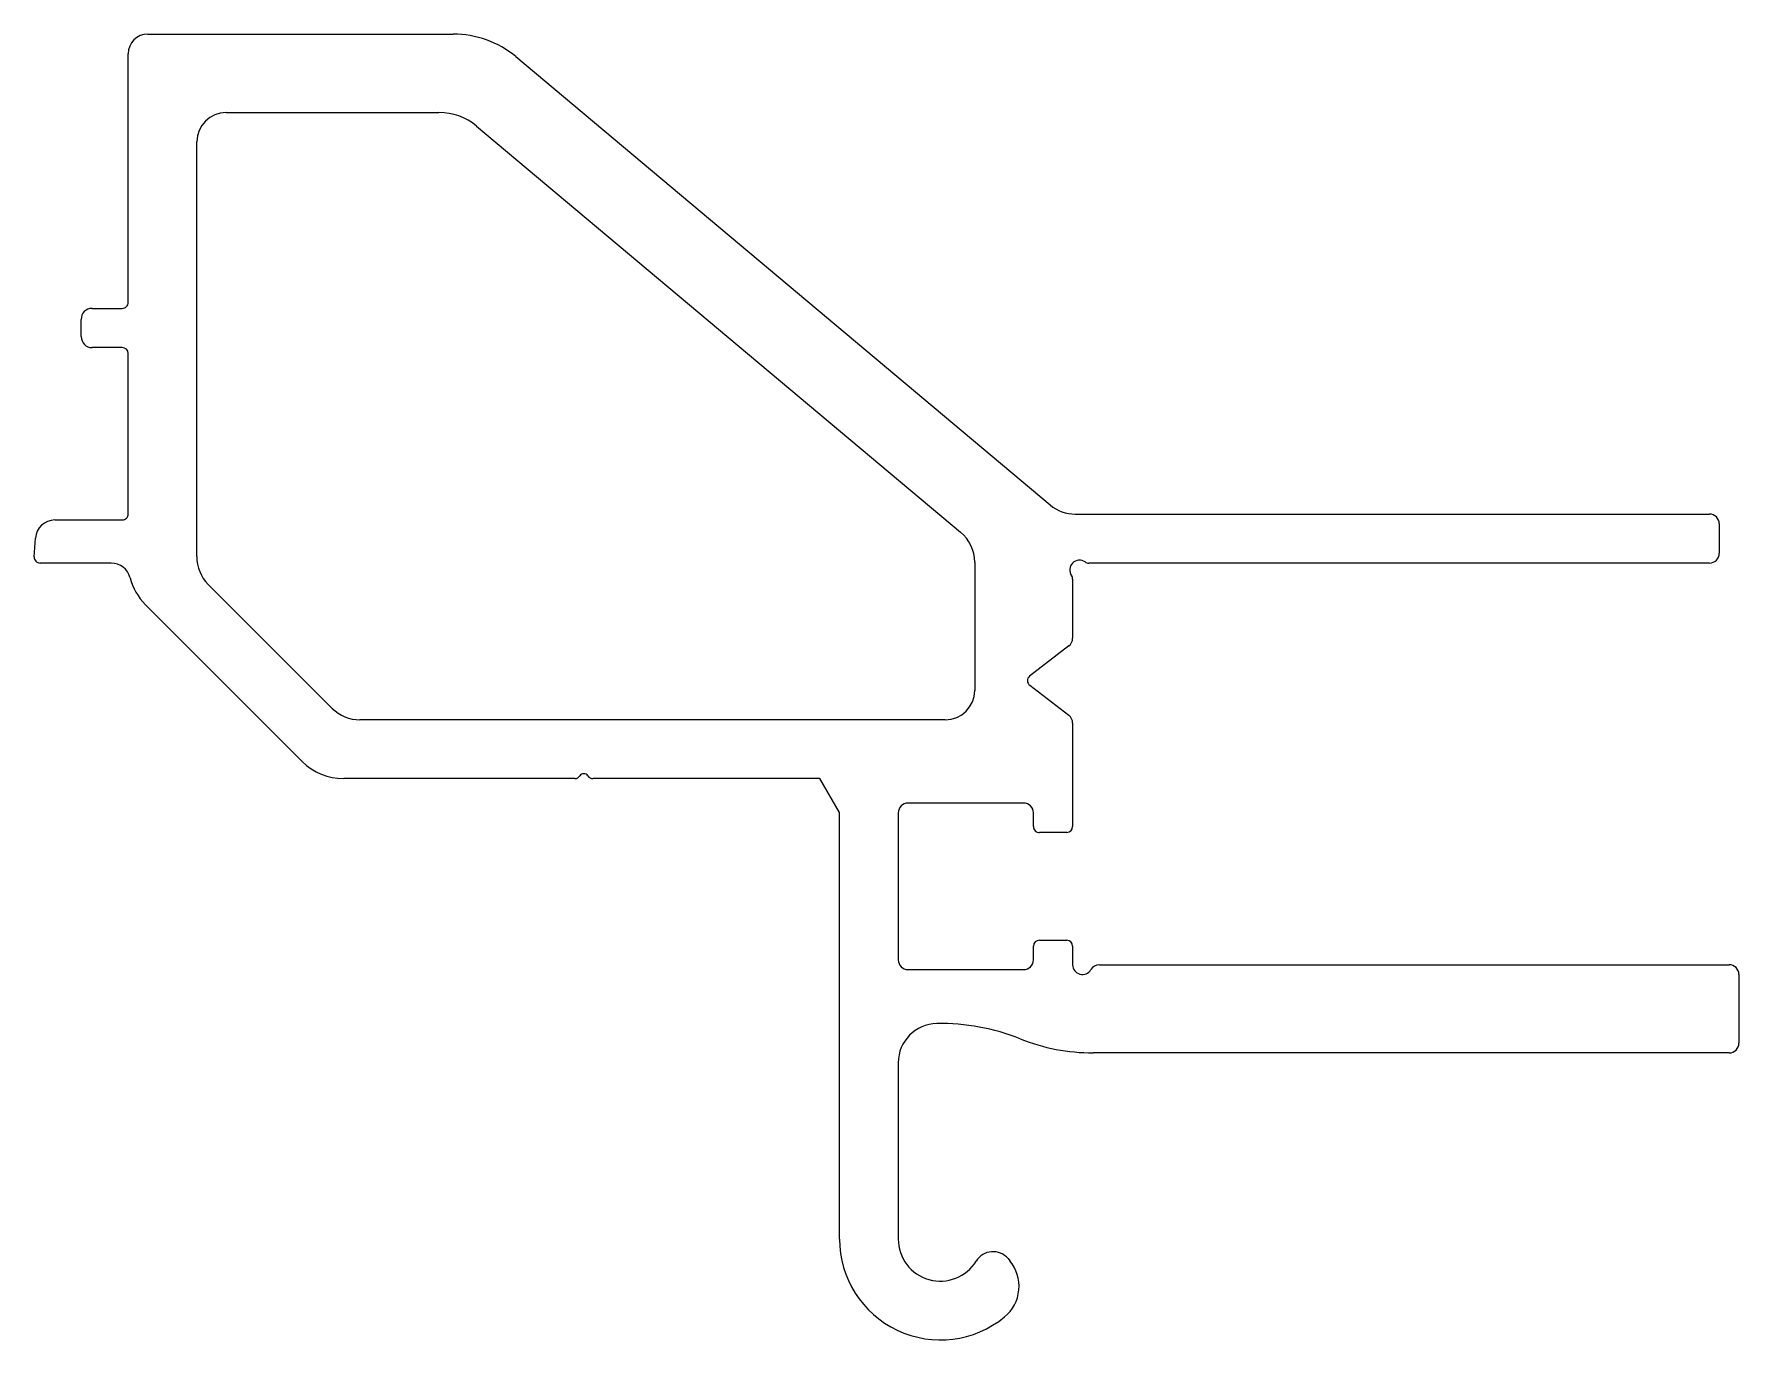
# Model space of a CAD drawing. Extents: x -1.4 to 85.6, y 3.1 to 69.8.
import ezdxf

# ---------------------------------------------------------------- set-up
doc = ezdxf.new("R2010")
doc.units = 0
doc.layers.get('0').update_dxf_attribs({"linetype": 'CONTINUOUS'})

msp = doc.modelspace()

# ---------------------------------------------------------------- linework, layer by layer
for p, q in [((4.414, 69.782), (20, 69.782)), ((3.414, 56.084), (3.414, 68.782)), ((23.193, 68.63), (50.46, 45.75)), ((8.414, 65.782), (19.272, 65.782)), ((21.189, 65.09), (45.886, 44.366)), ((6.914, 43.11), (6.914, 64.282)), ((1.574, 55.781), (3.114, 55.781)), ((1.574, 55.781), (1.574, 55.781)), ((1.014, 54.34), (1.014, 55.22)), ((3.114, 53.781), (1.574, 53.781)), ((3.414, 45.284), (3.414, 53.484)), ((51.746, 45.282), (84.114, 45.282)), ((-0.322, 44.981), (3.114, 44.981)), ((84.614, 44.782), (84.614, 43.282)), ((-1.386, 43.1), (-1.319, 44.05)), ((2.541, 42.782), (-1.075, 42.782)), ((46.614, 42.823), (46.614, 36.282)), ((84.114, 42.782), (52.441, 42.782)), ((51.614, 41.968), (51.614, 38.947)), ((13.828, 35.367), (7.5, 41.696)), ((12.3, 32.653), (4.3, 40.653)), ((51.418, 38.55), (49.416, 37.014)), ((49.424, 36.544), (51.418, 35.013)), ((13.828, 35.368), (13.828, 35.367)), ((45.114, 34.782), (15.242, 34.782)), ((51.614, 34.617), (51.614, 29.334)), ((26.214, 31.782), (14.414, 31.782)), ((38.714, 31.782), (27.136, 31.782)), ((39.714, 30.05), (38.714, 31.782)), ((49.114, 30.532), (43.214, 30.532)), ((39.714, 8.282), (39.714, 30.05)), ((42.714, 30.032), (42.714, 22.532)), ((49.614, 29.332), (49.614, 30.032)), ((49.614, 29.332), (49.614, 29.332)), ((51.325, 29.032), (49.925, 29.032)), ((49.914, 23.532), (51.314, 23.532)), ((49.614, 22.532), (49.614, 23.232)), ((51.614, 23.234), (51.614, 22.282)), ((43.214, 22.032), (49.114, 22.032)), ((52.98, 22.282), (85.114, 22.282)), ((85.614, 21.782), (85.614, 18.282)), ((85.114, 17.782), (52.658, 17.782)), ((42.714, 17.28), (42.714, 8.282)), ((48.316, 7.279), (48.404, 7.175)), ((48.316, 7.279), (48.316, 7.279))]:
    msp.add_line(p, q)
for centre, radius, start, end in [((4.414, 68.782), 1, 90, 180), ((20, 64.782), 5, 50.31892, 90), ((8.414, 64.282), 1.5, 90, 180), ((19.272, 62.782), 3, 50.29749, 90), ((1.574, 55.221), 0.56, 90, 180.16919), ((3.114, 56.081), 0.3, 270, 0.51687), ((1.574, 54.341), 0.56, 180.16919, 269.99818), ((3.114, 53.481), 0.3, 0.51687, 90), ((3.114, 45.281), 0.3, 270, 0.51687), ((51.746, 47.282), 2, 229.99998, 270), ((84.114, 44.782), 0.5, 0, 90), ((-0.322, 43.981), 1, 90, 176.06734), ((44.614, 42.823), 2, 360, 50.50019), ((-1.086, 43.082), 0.3, 176.44221, 272.0676), ((2.541, 41.782), 1, 14.4775, 90), ((8.914, 43.11), 2, 180, 225.00028), ((51.964, 42.432), 0.5, 54.9603, 215.21122), ((52.43, 43.082), 0.3, 233.29759, 272.0676), ((84.114, 43.282), 0.5, 270, 0), ((6.414, 42.782), 3, 194.47758, 225.20045), ((51.314, 41.965), 0.3, 0.51687, 36.39686), ((51.114, 38.947), 0.5, 307.50124, 0), ((49.607, 36.782), 0.3, 129.35753, 232.49876), ((45.114, 36.282), 1.5, 270, 0), ((15.242, 36.782), 2, 225.00028, 270), ((51.114, 34.617), 0.5, 360, 52.49793), ((14.414, 34.782), 3, 225.20036, 270), ((26.203, 32.082), 0.3, 272.0676, 328.1384), ((26.664, 31.782), 0.25, 34.16435, 145.54383), ((27.125, 32.082), 0.3, 212.09841, 272.0676), ((43.214, 30.032), 0.5, 90, 180), ((49.114, 30.032), 0.5, 0, 90), ((49.914, 29.332), 0.3, 180, 272.0676), ((51.314, 29.332), 0.3, 272.0676, 0.51687), ((49.914, 23.232), 0.3, 90, 180), ((51.314, 23.232), 0.3, 0.51687, 90.002), ((43.214, 22.532), 0.5, 180, 270), ((49.114, 22.532), 0.5, 270, 0), ((52.114, 22.282), 0.5, 179.99952, 330.00049), ((52.98, 21.782), 0.5, 90, 150.00007), ((85.114, 21.782), 0.5, 0, 90), ((44.714, 17.28), 2, 90.95515, 180), ((44.864, 8.282), 11, 68.24635, 90.95782), ((52.658, 27.782), 10, 248.17998, 270), ((85.114, 18.282), 0.5, 270, 0), ((44.864, 8.282), 5.15, 180, 309.41072), ((44.864, 8.282), 2.15, 179.99883, 328.50899), ((47.55, 6.636), 1, 39.99803, 148.50799), ((46.856, 5.872), 2.023, 309.1599, 40.10077)]:
    msp.add_arc(centre, radius, start, end)

doc.saveas('drawing.dxf')
